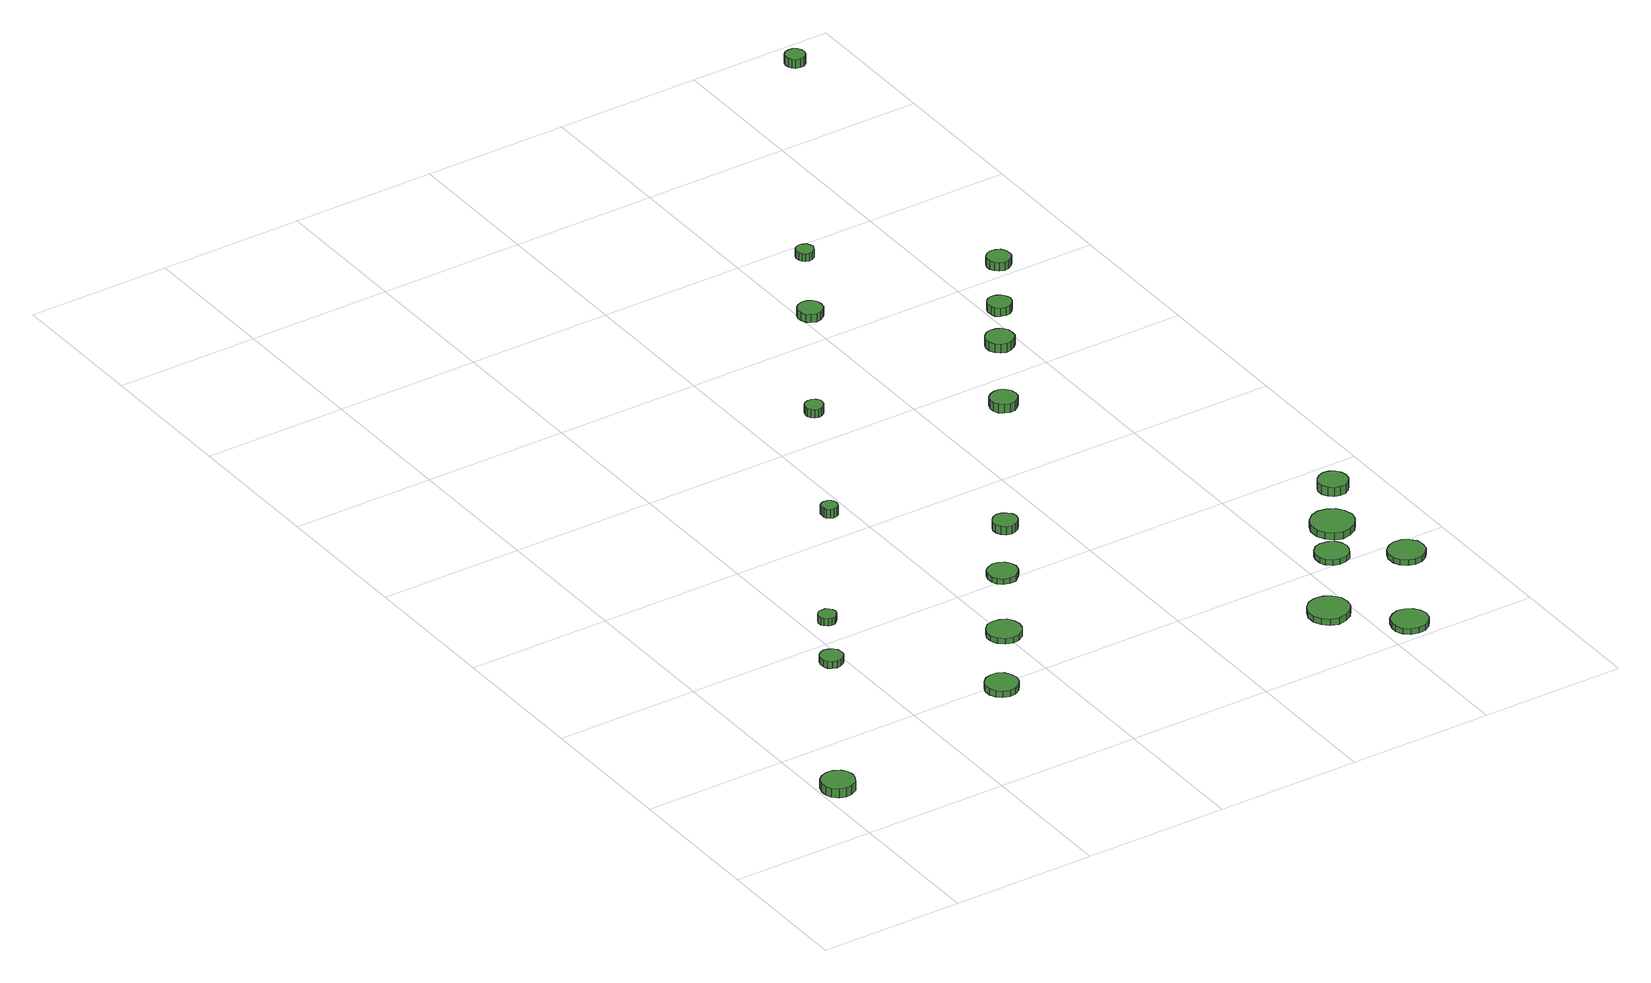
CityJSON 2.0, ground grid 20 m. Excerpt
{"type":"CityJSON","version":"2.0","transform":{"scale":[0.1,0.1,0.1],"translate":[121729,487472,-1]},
"CityObjects":{
"tree1":{"type":"SolitaryVegetationObject","attributes":{"function":"something"},"geometry":[{"type":"MultiSurface","lod":"1","boundaries":[[[0,1,2,3,4,5,6,7,8,9,10,11,12,13,14]],[[15,16,17,18,19,20,21,22,23,24,25,26,27,28,29]],[[0,29,28,1]],[[1,28,27,2]],[[2,27,26,3]],[[3,26,25,4]],[[4,25,24,5]],[[5,24,23,6]],[[6,23,22,7]],[[7,22,21,8]],[[8,21,20,9]],[[9,20,19,10]],[[10,19,18,11]],[[11,18,17,12]],[[12,17,16,13]],[[13,16,15,14]],[[14,15,29,0]]]}]},
"tree2":{"type":"SolitaryVegetationObject","attributes":{"function":"something"},"geometry":[{"type":"MultiSurface","lod":"1","boundaries":[[[30,31,32,33,34,35,36,37,38,39,40,41,42,43,44]],[[45,46,47,48,49,50,51,52,53,54,55,56,57,58,59]],[[30,59,58,31]],[[31,58,57,32]],[[32,57,56,33]],[[33,56,55,34]],[[34,55,54,35]],[[35,54,53,36]],[[36,53,52,37]],[[37,52,51,38]],[[38,51,50,39]],[[39,50,49,40]],[[40,49,48,41]],[[41,48,47,42]],[[42,47,46,43]],[[43,46,45,44]],[[44,45,59,30]]]}]},
"tree3":{"type":"SolitaryVegetationObject","attributes":{"function":"something"},"geometry":[{"type":"MultiSurface","lod":"1","boundaries":[[[60,61,62,63,64,65,66,67,68,69,70,71,72,73,74]],[[75,76,77,78,79,80,81,82,83,84,85,86,87,88,89]],[[60,89,88,61]],[[61,88,87,62]],[[62,87,86,63]],[[63,86,85,64]],[[64,85,84,65]],[[65,84,83,66]],[[66,83,82,67]],[[67,82,81,68]],[[68,81,80,69]],[[69,80,79,70]],[[70,79,78,71]],[[71,78,77,72]],[[72,77,76,73]],[[73,76,75,74]],[[74,75,89,60]]]}]},
"tree4":{"type":"SolitaryVegetationObject","attributes":{"function":"something"},"geometry":[{"type":"MultiSurface","lod":"1","boundaries":[[[90,91,92,93,94,95,96,97,98,99,100,101,102,103,104]],[[105,106,107,108,109,110,111,112,113,114,115,116,117,118,119]],[[90,119,118,91]],[[91,118,117,92]],[[92,117,116,93]],[[93,116,115,94]],[[94,115,114,95]],[[95,114,113,96]],[[96,113,112,97]],[[97,112,111,98]],[[98,111,110,99]],[[99,110,109,100]],[[100,109,108,101]],[[101,108,107,102]],[[102,107,106,103]],[[103,106,105,104]],[[104,105,119,90]]]}]},
"tree5":{"type":"SolitaryVegetationObject","attributes":{"function":"something"},"geometry":[{"type":"MultiSurface","lod":"1","boundaries":[[[120,121,122,123,124,125,126,127,128,129,130,131,132,133,134]],[[135,136,137,138,139,140,141,142,143,144,145,146,147,148,149]],[[120,149,148,121]],[[121,148,147,122]],[[122,147,146,123]],[[123,146,145,124]],[[124,145,144,125]],[[125,144,143,126]],[[126,143,142,127]],[[127,142,141,128]],[[128,141,140,129]],[[129,140,139,130]],[[130,139,138,131]],[[131,138,137,132]],[[132,137,136,133]],[[133,136,135,134]],[[134,135,149,120]]]}]},
"tree6":{"type":"SolitaryVegetationObject","attributes":{"function":"something"},"geometry":[{"type":"MultiSurface","lod":"1","boundaries":[[[150,151,152,153,154,155,156,157,158,159,160,161,162,163,164]],[[165,166,167,168,169,170,171,172,173,174,175,176,177,178,179]],[[150,179,178,151]],[[151,178,177,152]],[[152,177,176,153]],[[153,176,175,154]],[[154,175,174,155]],[[155,174,173,156]],[[156,173,172,157]],[[157,172,171,158]],[[158,171,170,159]],[[159,170,169,160]],[[160,169,168,161]],[[161,168,167,162]],[[162,167,166,163]],[[163,166,165,164]],[[164,165,179,150]]]}]},
"tree7":{"type":"SolitaryVegetationObject","attributes":{"function":"something"},"geometry":[{"type":"MultiSurface","lod":"1","boundaries":[[[180,181,182,183,184,185,186,187,188,189,190,191,192,193,194]],[[195,196,197,198,199,200,201,202,203,204,205,206,207,208,209]],[[180,209,208,181]],[[181,208,207,182]],[[182,207,206,183]],[[183,206,205,184]],[[184,205,204,185]],[[185,204,203,186]],[[186,203,202,187]],[[187,202,201,188]],[[188,201,200,189]],[[189,200,199,190]],[[190,199,198,191]],[[191,198,197,192]],[[192,197,196,193]],[[193,196,195,194]],[[194,195,209,180]]]}]},
"tree8":{"type":"SolitaryVegetationObject","attributes":{"function":"something"},"geometry":[{"type":"MultiSurface","lod":"1","boundaries":[[[210,211,212,213,214,215,216,217,218,219,220,221,222,223,224]],[[225,226,227,228,229,230,231,232,233,234,235,236,237,238,239]],[[210,239,238,211]],[[211,238,237,212]],[[212,237,236,213]],[[213,236,235,214]],[[214,235,234,215]],[[215,234,233,216]],[[216,233,232,217]],[[217,232,231,218]],[[218,231,230,219]],[[219,230,229,220]],[[220,229,228,221]],[[221,228,227,222]],[[222,227,226,223]],[[223,226,225,224]],[[224,225,239,210]]]}]},
"tree9":{"type":"SolitaryVegetationObject","attributes":{"function":"something"},"geometry":[{"type":"MultiSurface","lod":"1","boundaries":[[[240,241,242,243,244,245,246,247,248,249,250,251,252,253,254]],[[255,256,257,258,259,260,261,262,263,264,265,266,267,268,269]],[[240,269,268,241]],[[241,268,267,242]],[[242,267,266,243]],[[243,266,265,244]],[[244,265,264,245]],[[245,264,263,246]],[[246,263,262,247]],[[247,262,261,248]],[[248,261,260,249]],[[249,260,259,250]],[[250,259,258,251]],[[251,258,257,252]],[[252,257,256,253]],[[253,256,255,254]],[[254,255,269,240]]]}]},
"tree10":{"type":"SolitaryVegetationObject","attributes":{"function":"something"},"geometry":[{"type":"MultiSurface","lod":"1","boundaries":[[[270,271,272,273,274,275,276,277,278,279,280,281,282,283,284]],[[285,286,287,288,289,290,291,292,293,294,295,296,297,298,299]],[[270,299,298,271]],[[271,298,297,272]],[[272,297,296,273]],[[273,296,295,274]],[[274,295,294,275]],[[275,294,293,276]],[[276,293,292,277]],[[277,292,291,278]],[[278,291,290,279]],[[279,290,289,280]],[[280,289,288,281]],[[281,288,287,282]],[[282,287,286,283]],[[283,286,285,284]],[[284,285,299,270]]]}]},
"tree11":{"type":"SolitaryVegetationObject","attributes":{"function":"something"},"geometry":[{"type":"MultiSurface","lod":"1","boundaries":[[[300,301,302,303,304,305,306,307,308,309,310,311,312,313,314]],[[315,316,317,318,319,320,321,322,323,324,325,326,327,328,329]],[[300,329,328,301]],[[301,328,327,302]],[[302,327,326,303]],[[303,326,325,304]],[[304,325,324,305]],[[305,324,323,306]],[[306,323,322,307]],[[307,322,321,308]],[[308,321,320,309]],[[309,320,319,310]],[[310,319,318,311]],[[311,318,317,312]],[[312,317,316,313]],[[313,316,315,314]],[[314,315,329,300]]]}]},
"tree12":{"type":"SolitaryVegetationObject","attributes":{"function":"something"},"geometry":[{"type":"MultiSurface","lod":"1","boundaries":[[[330,331,332,333,334,335,336,337,338,339,340,341,342,343,344]],[[345,346,347,348,349,350,351,352,353,354,355,356,357,358,359]],[[330,359,358,331]],[[331,358,357,332]],[[332,357,356,333]],[[333,356,355,334]],[[334,355,354,335]],[[335,354,353,336]],[[336,353,352,337]],[[337,352,351,338]],[[338,351,350,339]],[[339,350,349,340]],[[340,349,348,341]],[[341,348,347,342]],[[342,347,346,343]],[[343,346,345,344]],[[344,345,359,330]]]}]},
"tree13":{"type":"SolitaryVegetationObject","attributes":{"function":"something"},"geometry":[{"type":"MultiSurface","lod":"1","boundaries":[[[360,361,362,363,364,365,366,367,368,369,370,371,372,373,374]],[[375,376,377,378,379,380,381,382,383,384,385,386,387,388,389]],[[360,389,388,361]],[[361,388,387,362]],[[362,387,386,363]],[[363,386,385,364]],[[364,385,384,365]],[[365,384,383,366]],[[366,383,382,367]],[[367,382,381,368]],[[368,381,380,369]],[[369,380,379,370]],[[370,379,378,371]],[[371,378,377,372]],[[372,377,376,373]],[[373,376,375,374]],[[374,375,389,360]]]}]},
"tree14":{"type":"SolitaryVegetationObject","attributes":{"function":"something"},"geometry":[{"type":"MultiSurface","lod":"1","boundaries":[[[390,391,392,393,394,395,396,397,398,399,400,401,402,403,404]],[[405,406,407,408,409,410,411,412,413,414,415,416,417,418,419]],[[390,419,418,391]],[[391,418,417,392]],[[392,417,416,393]],[[393,416,415,394]],[[394,415,414,395]],[[395,414,413,396]],[[396,413,412,397]],[[397,412,411,398]],[[398,411,410,399]],[[399,410,409,400]],[[400,409,408,401]],[[401,408,407,402]],[[402,407,406,403]],[[403,406,405,404]],[[404,405,419,390]]]}]},
"tree15":{"type":"SolitaryVegetationObject","attributes":{"function":"something"},"geometry":[{"type":"MultiSurface","lod":"1","boundaries":[[[420,421,422,423,424,425,426,427,428,429,430,431,432,433,434]],[[435,436,437,438,439,440,441,442,443,444,445,446,447,448,449]],[[420,449,448,421]],[[421,448,447,422]],[[422,447,446,423]],[[423,446,445,424]],[[424,445,444,425]],[[425,444,443,426]],[[426,443,442,427]],[[427,442,441,428]],[[428,441,440,429]],[[429,440,439,430]],[[430,439,438,431]],[[431,438,437,432]],[[432,437,436,433]],[[433,436,435,434]],[[434,435,449,420]]]}]},
"tree16":{"type":"SolitaryVegetationObject","attributes":{"function":"something"},"geometry":[{"type":"MultiSurface","lod":"1","boundaries":[[[450,451,452,453,454,455,456,457,458,459,460,461,462,463,464]],[[465,466,467,468,469,470,471,472,473,474,475,476,477,478,479]],[[450,479,478,451]],[[451,478,477,452]],[[452,477,476,453]],[[453,476,475,454]],[[454,475,474,455]],[[455,474,473,456]],[[456,473,472,457]],[[457,472,471,458]],[[458,471,470,459]],[[459,470,469,460]],[[460,469,468,461]],[[461,468,467,462]],[[462,467,466,463]],[[463,466,465,464]],[[464,465,479,450]]]}]},
"tree17":{"type":"SolitaryVegetationObject","attributes":{"function":"something"},"geometry":[{"type":"MultiSurface","lod":"1","boundaries":[[[480,481,482,483,484,485,486,487,488,489,490,491,492,493,494]],[[495,496,497,498,499,500,501,502,503,504,505,506,507,508,509]],[[480,509,508,481]],[[481,508,507,482]],[[482,507,506,483]],[[483,506,505,484]],[[484,505,504,485]],[[485,504,503,486]],[[486,503,502,487]],[[487,502,501,488]],[[488,501,500,489]],[[489,500,499,490]],[[490,499,498,491]],[[491,498,497,492]],[[492,497,496,493]],[[493,496,495,494]],[[494,495,509,480]]]}]},
"tree18":{"type":"SolitaryVegetationObject","attributes":{"function":"something"},"geometry":[{"type":"MultiSurface","lod":"1","boundaries":[[[510,511,512,513,514,515,516,517,518,519,520,521,522,523,524]],[[525,526,527,528,529,530,531,532,533,534,535,536,537,538,539]],[[510,539,538,511]],[[511,538,537,512]],[[512,537,536,513]],[[513,536,535,514]],[[514,535,534,515]],[[515,534,533,516]],[[516,533,532,517]],[[517,532,531,518]],[[518,531,530,519]],[[519,530,529,520]],[[520,529,528,521]],[[521,528,527,522]],[[522,527,526,523]],[[523,526,525,524]],[[524,525,539,510]]]}]},
"tree19":{"type":"SolitaryVegetationObject","attributes":{"function":"something"},"geometry":[{"type":"MultiSurface","lod":"1","boundaries":[[[540,541,542,543,544,545,546,547,548,549,550,551,552,553,554]],[[555,556,557,558,559,560,561,562,563,564,565,566,567,568,569]],[[540,569,568,541]],[[541,568,567,542]],[[542,567,566,543]],[[543,566,565,544]],[[544,565,564,545]],[[545,564,563,546]],[[546,563,562,547]],[[547,562,561,548]],[[548,561,560,549]],[[549,560,559,550]],[[550,559,558,551]],[[551,558,557,552]],[[552,557,556,553]],[[553,556,555,554]],[[554,555,569,540]]]}]},
"tree20":{"type":"SolitaryVegetationObject","attributes":{"function":"something"},"geometry":[{"type":"MultiSurface","lod":"1","boundaries":[[[570,571,572,573,574,575,576,577,578,579,580,581,582,583,584]],[[585,586,587,588,589,590,591,592,593,594,595,596,597,598,599]],[[570,599,598,571]],[[571,598,597,572]],[[572,597,596,573]],[[573,596,595,574]],[[574,595,594,575]],[[575,594,593,576]],[[576,593,592,577]],[[577,592,591,578]],[[578,591,590,579]],[[579,590,589,580]],[[580,589,588,581]],[[581,588,587,582]],[[582,587,586,583]],[[583,586,585,584]],[[584,585,599,570]]]}]},
"tree21":{"type":"SolitaryVegetationObject","attributes":{"function":"something"},"geometry":[{"type":"MultiSurface","lod":"1","boundaries":[[[600,601,602,603,604,605,606,607,608,609,610,611,612,613,614]],[[615,616,617,618,619,620,621,622,623,624,625,626,627,628,629]],[[600,629,628,601]],[[601,628,627,602]],[[602,627,626,603]],[[603,626,625,604]],[[604,625,624,605]],[[605,624,623,606]],[[606,623,622,607]],[[607,622,621,608]],[[608,621,620,609]],[[609,620,619,610]],[[610,619,618,611]],[[611,618,617,612]],[[612,617,616,613]],[[613,616,615,614]],[[614,615,629,600]]]}]},
"tree22":{"type":"SolitaryVegetationObject","attributes":{"function":"something"},"geometry":[{"type":"MultiSurface","lod":"1","boundaries":[[[630,631,632,633,634,635,636,637,638,639,640,641,642,643,644]],[[645,646,647,648,649,650,651,652,653,654,655,656,657,658,659]],[[630,659,658,631]],[[631,658,657,632]],[[632,657,656,633]],[[633,656,655,634]],[[634,655,654,635]],[[635,654,653,636]],[[636,653,652,637]],[[637,652,651,638]],[[638,651,650,639]],[[639,650,649,640]],[[640,649,648,641]],[[641,648,647,642]],[[642,647,646,643]],[[643,646,645,644]],[[644,645,659,630]]]}]}
},
"vertices":[
[46,107,21],[44,116,21],[39,123,21],[30,128,21],[21,129,21],[12,126,21],[5,120,21],[2,111,21],[2,102,21],[5,94,21],[12,87,21],[21,84,21],[30,85,21],[39,90,21],[44,98,21],[44,98,8],[39,90,8],[30,85,8],[21,84,8],[12,87,8],[5,94,8],[2,102,8],[2,111,8],[5,120,8],[12,126,8],[21,129,8],[30,128,8],[39,123,8],[44,116,8],[46,107,8],
[198,360,17],[197,367,17],[193,372,17],[187,375,17],[181,376,17],[175,374,17],[170,369,17],[168,364,17],[168,357,17],[170,351,17],[175,347,17],[181,345,17],[187,346,17],[193,349,17],[197,354,17],[197,354,7],[193,349,7],[187,346,7],[181,345,7],[175,347,7],[170,351,7],[168,357,7],[168,364,7],[170,369,7],[175,374,7],[181,376,7],[187,375,7],[193,372,7],[197,367,7],[198,360,7],
[244,444,18],[243,448,18],[240,452,18],[236,455,18],[231,455,18],[226,454,18],[222,451,18],[220,446,18],[220,441,18],[222,437,18],[226,433,18],[231,432,18],[236,432,18],[240,435,18],[243,439,18],[243,439,7],[240,435,7],[236,432,7],[231,432,7],[226,433,7],[222,437,7],[220,441,7],[220,446,7],[222,451,7],[226,454,7],[231,455,7],[236,455,7],[240,452,7],[243,448,7],[244,444,7],
[349,190,16],[347,199,16],[342,207,16],[334,212,16],[325,212,16],[316,210,16],[309,203,16],[305,195,16],[305,186,16],[309,177,16],[316,171,16],[325,168,16],[334,169,16],[342,174,16],[347,181,16],[347,181,7],[342,174,7],[334,169,7],[325,168,7],[316,171,7],[309,177,7],[305,186,7],[305,195,7],[309,203,7],[316,210,7],[325,212,7],[334,212,7],[342,207,7],[347,199,7],[349,190,7],
[423,294,15],[421,304,15],[416,312,15],[407,316,15],[398,317,15],[388,315,15],[381,308,15],[377,299,15],[377,290,15],[381,281,15],[388,274,15],[398,271,15],[407,272,15],[416,277,15],[421,285,15],[421,285,7],[416,277,7],[407,272,7],[398,271,7],[388,274,7],[381,281,7],[377,290,7],[377,299,7],[381,308,7],[388,315,7],[398,317,7],[407,316,7],[416,312,7],[421,304,7],[423,294,7],
[381,646,25],[380,651,25],[378,654,25],[374,657,25],[369,657,25],[365,656,25],[361,653,25],[360,649,25],[360,644,25],[361,640,25],[365,637,25],[369,635,25],[374,636,25],[378,638,25],[380,642,25],[380,642,12],[378,638,12],[374,636,12],[369,635,12],[365,637,12],[361,640,12],[360,644,12],[360,649,12],[361,653,12],[365,656,12],[369,657,12],[374,657,12],[378,654,12],[380,651,12],[381,646,12],
[495,410,15],[493,418,15],[488,425,15],[481,429,15],[472,430,15],[464,427,15],[458,422,15],[455,414,15],[455,405,15],[458,398,15],[464,392,15],[472,390,15],[481,390,15],[488,395,15],[493,401,15],[493,401,7],[488,395,7],[481,390,7],[472,390,7],[464,392,7],[458,398,7],[455,405,7],[455,414,7],[458,422,7],[464,427,7],[472,430,7],[481,429,7],[488,425,7],[493,418,7],[495,410,7],
[557,503,19],[556,509,19],[551,515,19],[545,518,19],[539,519,19],[532,517,19],[527,512,19],[524,506,19],[524,499,19],[527,493,19],[532,488,19],[539,486,19],[545,487,19],[551,490,19],[556,496,19],[556,496,7],[551,490,7],[545,487,7],[539,486,7],[532,488,7],[527,493,7],[524,499,7],[524,506,7],[527,512,7],[532,517,7],[539,519,7],[545,518,7],[551,515,7],[556,509,7],[557,503,7],
[500,857,23],[499,862,23],[496,866,23],[491,869,23],[486,869,23],[481,868,23],[477,864,23],[475,859,23],[475,854,23],[477,849,23],[481,846,23],[486,844,23],[491,845,23],[496,848,23],[499,852,23],[499,852,11],[496,848,11],[491,845,11],[486,844,11],[481,846,11],[477,849,11],[475,854,11],[475,859,11],[477,864,11],[481,868,11],[486,869,11],[491,869,11],[496,866,11],[499,862,11],[500,857,11],
[795,108,16],[793,120,16],[786,129,16],[776,135,16],[764,136,16],[753,133,16],[745,125,16],[740,114,16],[740,103,16],[745,92,16],[753,84,16],[764,80,16],[776,82,16],[786,88,16],[793,97,16],[793,97,7],[786,88,7],[776,82,7],[764,80,7],[753,84,7],[745,92,7],[740,103,7],[740,114,7],[745,125,7],[753,133,7],[764,136,7],[776,135,7],[786,129,7],[793,120,7],[795,108,7],
[863,31,15],[861,41,15],[855,49,15],[846,54,15],[836,56,15],[826,52,15],[818,46,15],[814,36,15],[814,26,15],[818,17,15],[826,10,15],[836,7,15],[846,8,15],[855,13,15],[861,21,15],[861,21,7],[855,13,7],[846,8,7],[836,7,7],[826,10,7],[818,17,7],[814,26,7],[814,36,7],[818,46,7],[826,52,7],[836,56,7],[846,54,7],[855,49,7],[861,41,7],[863,31,7],
[868,219,15],[866,228,15],[861,236,15],[853,240,15],[843,241,15],[834,239,15],[827,232,15],[824,224,15],[824,214,15],[827,206,15],[834,200,15],[843,197,15],[853,198,15],[861,202,15],[866,210,15],[866,210,7],[861,202,7],[853,198,7],[843,197,7],[834,200,7],[827,206,7],[824,214,7],[824,224,7],[827,232,7],[834,239,7],[843,241,7],[853,240,7],[861,236,7],[866,228,7],[868,219,7],
[711,735,26],[710,743,26],[705,749,26],[699,753,26],[691,753,26],[684,751,26],[678,746,26],[675,739,26],[675,732,26],[678,725,26],[684,720,26],[691,717,26],[699,718,26],[705,722,26],[710,728,26],[710,728,13],[705,722,13],[699,718,13],[691,717,13],[684,720,13],[678,725,13],[675,732,13],[675,739,13],[678,746,13],[684,751,13],[691,753,13],[699,753,13],[705,749,13],[710,743,13],[711,735,13],
[630,1055,19],[629,1062,19],[625,1068,19],[619,1071,19],[612,1072,19],[605,1070,19],[600,1065,19],[597,1059,19],[597,1052,19],[600,1045,19],[605,1041,19],[612,1038,19],[619,1039,19],[625,1043,19],[629,1048,19],[629,1048,7],[625,1043,7],[619,1039,7],[612,1038,7],[605,1041,7],[600,1045,7],[597,1052,7],[597,1059,7],[600,1065,7],[605,1070,7],[612,1072,7],[619,1071,7],[625,1068,7],[629,1062,7],[630,1055,7],
[913,274,17],[910,286,17],[903,296,17],[892,302,17],[880,304,17],[869,300,17],[860,292,17],[855,281,17],[855,268,17],[860,257,17],[869,249,17],[880,245,17],[892,247,17],[903,253,17],[910,263,17],[910,263,7],[903,253,7],[892,247,7],[880,245,7],[869,249,7],[860,257,7],[855,268,7],[855,281,7],[860,292,7],[869,300,7],[880,304,7],[892,302,7],[903,296,7],[910,286,7],[913,274,7],
[950,169,15],[948,179,15],[941,187,15],[933,192,15],[922,193,15],[913,190,15],[905,183,15],[901,174,15],[901,163,15],[905,154,15],[913,147,15],[922,144,15],[933,145,15],[941,150,15],[948,158,15],[948,158,7],[941,150,7],[933,145,7],[922,144,7],[913,147,7],[905,154,7],[901,163,7],[901,174,7],[905,183,7],[913,190,7],[922,193,7],[933,192,7],[941,187,7],[948,179,7],[950,169,7],
[793,866,19],[792,874,19],[787,880,19],[780,884,19],[772,885,19],[765,883,19],[759,877,19],[756,870,19],[756,862,19],[759,855,19],[765,850,19],[772,847,19],[780,848,19],[787,852,19],[792,858,19],[792,858,6],[787,852,6],[780,848,6],[772,847,6],[765,850,6],[759,855,6],[756,862,6],[756,870,6],[759,877,6],[765,883,6],[772,885,6],[780,884,6],[787,880,6],[792,874,6],[793,866,6],
[697,1174,19],[695,1179,19],[693,1183,19],[688,1185,19],[683,1186,19],[678,1184,19],[675,1181,19],[673,1176,19],[673,1171,19],[675,1167,19],[678,1163,19],[683,1162,19],[688,1162,19],[693,1165,19],[695,1169,19],[695,1169,8],[693,1165,8],[688,1162,8],[683,1162,8],[678,1163,8],[675,1167,8],[673,1171,8],[673,1176,8],[675,1181,8],[678,1184,8],[683,1186,8],[688,1185,8],[693,1183,8],[695,1179,8],[697,1174,8],
[953,348,23],[951,356,23],[946,363,23],[939,367,23],[931,368,23],[923,365,23],[917,359,23],[913,352,23],[913,343,23],[917,336,23],[923,330,23],[931,328,23],[939,328,23],[946,333,23],[951,339,23],[951,339,10],[946,333,10],[939,328,10],[931,328,10],[923,330,10],[917,336,10],[913,343,10],[913,352,10],[917,359,10],[923,365,10],[931,368,10],[939,367,10],[946,363,10],[951,356,10],[953,348,10],
[837,936,18],[835,942,18],[831,948,18],[825,951,18],[819,952,18],[812,950,18],[807,945,18],[805,939,18],[805,932,18],[807,926,18],[812,922,18],[819,920,18],[825,920,18],[831,924,18],[835,929,18],[835,929,6],[831,924,6],[825,920,6],[819,920,6],[812,922,6],[807,926,6],[805,932,6],[805,939,6],[807,945,6],[812,950,6],[819,952,6],[825,951,6],[831,948,6],[835,942,6],[837,936,6],
[895,1026,18],[894,1032,18],[890,1038,18],[884,1041,18],[877,1042,18],[871,1040,18],[866,1035,18],[863,1029,18],[863,1022,18],[866,1016,18],[871,1012,18],[877,1009,18],[884,1010,18],[890,1014,18],[894,1019,18],[894,1019,6],[890,1014,6],[884,1010,6],[877,1009,6],[871,1012,6],[866,1016,6],[863,1022,6],[863,1029,6],[866,1035,6],[871,1040,6],[877,1042,6],[884,1041,6],[890,1038,6],[894,1032,6],[895,1026,6],
[937,1555,25],[936,1560,25],[933,1565,25],[928,1568,25],[923,1568,25],[917,1567,25],[913,1563,25],[911,1558,25],[911,1552,25],[913,1547,25],[917,1543,25],[923,1542,25],[928,1542,25],[933,1545,25],[936,1549,25],[936,1549,12],[933,1545,12],[928,1542,12],[923,1542,12],[917,1543,12],[913,1547,12],[911,1552,12],[911,1558,12],[913,1563,12],[917,1567,12],[923,1568,12],[928,1568,12],[933,1565,12],[936,1560,12],[937,1555,12]
]}
